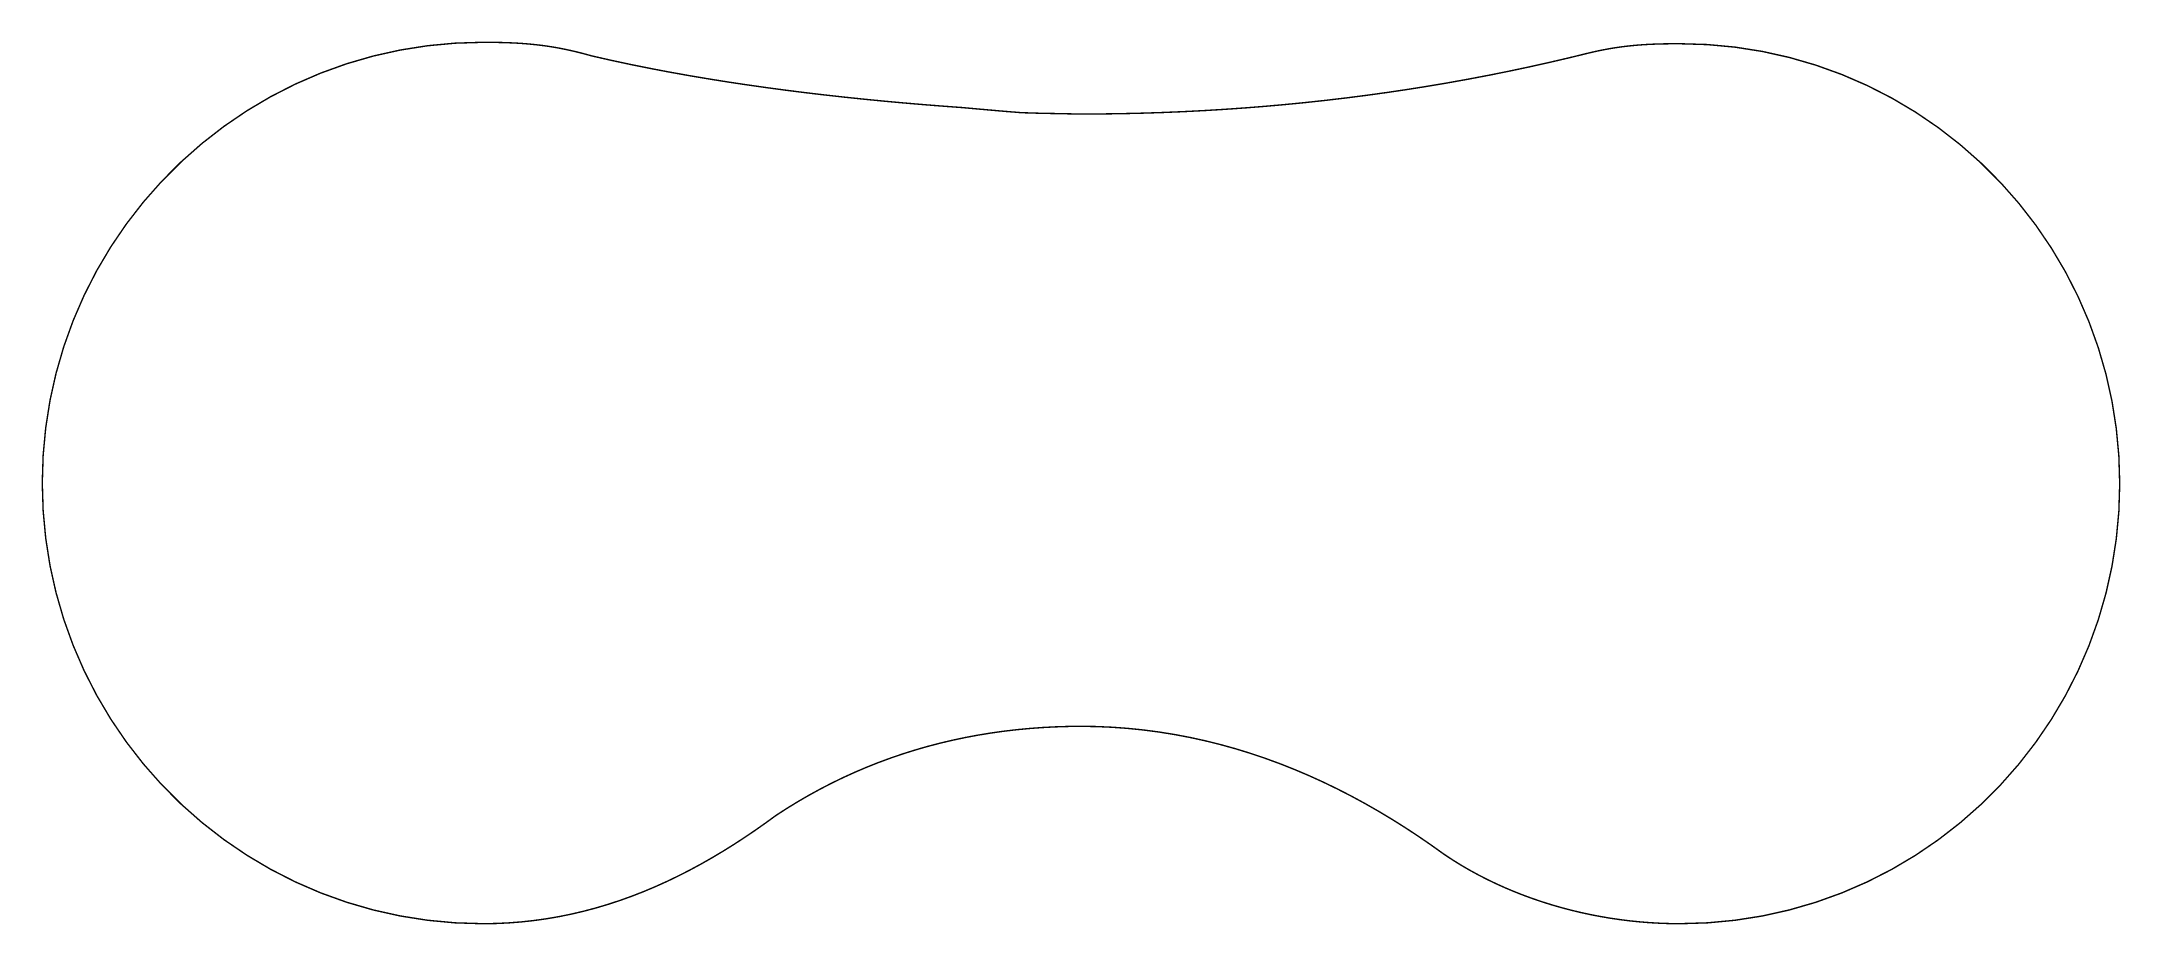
# Model space of a CAD drawing. Extents: x -73 to 73, y -31 to 31.
import ezdxf

# ---------------------------------------------------------------- set-up
doc = ezdxf.new("R2010")
doc.units = 0
doc.layers.add('20', color=178, linetype='CONTINUOUS')

msp = doc.modelspace()

# ---------------------------------------------------------------- linework, layer by layer
at = {"layer": '20', "const_width": 0.1}
for points in [[(-47.9777, 30.5041), (-46.0497, 30.807)], [(-46.0497, 30.807), (-44.1069, 30.9884)], [(-44.1069, 30.9884), (-42.1583, 31.0486)], [(-42.1583, 31.0486), (-41.8485, 31.0478)], [(-41.8485, 31.0478), (-41.5384, 31.0455)], [(-41.5384, 31.0455), (-41.2284, 31.0414)], [(-41.2284, 31.0414), (-40.9172, 31.0352)], [(-40.9172, 31.0352), (-40.6073, 31.0267)], [(-40.6073, 31.0267), (-40.2968, 31.0157)], [(-40.2968, 31.0157), (-39.9879, 31.002)], [(-39.9879, 31.002), (-39.6789, 30.9852)], [(-39.6789, 30.9852), (-39.3695, 30.965)], [(-39.3695, 30.965), (-39.0591, 30.9412)], [(-39.0591, 30.9412), (-38.7501, 30.9137)], [(-38.7501, 30.9137), (-38.4415, 30.8822)], [(-38.4415, 30.8822), (-38.1342, 30.8467)], [(-38.1342, 30.8467), (-37.8263, 30.8067)], [(-37.8263, 30.8067), (-37.5187, 30.7624)], [(-37.5187, 30.7624), (-37.2127, 30.7138)], [(37.8395, 30.6913), (38.094, 30.7269)], [(38.094, 30.7269), (38.3503, 30.7596)], [(38.3503, 30.7596), (38.6064, 30.7893)], [(38.6064, 30.7893), (38.8632, 30.816)], [(38.8632, 30.816), (39.1204, 30.8399)], [(39.1204, 30.8399), (39.3782, 30.8609)], [(39.3782, 30.8609), (39.6353, 30.8792)], [(39.6353, 30.8792), (39.8935, 30.895)], [(39.8935, 30.895), (40.151, 30.9083)], [(40.151, 30.9083), (40.4082, 30.9193)], [(40.4082, 30.9193), (40.6655, 30.9282)], [(40.6655, 30.9282), (40.924, 30.9353)], [(40.924, 30.9353), (41.1816, 30.9406)], [(41.1816, 30.9406), (41.44, 30.9444)], [(41.44, 30.9444), (41.6974, 30.9469)], [(41.6974, 30.9469), (41.9563, 30.9483)], [(41.9563, 30.9483), (42.2139, 30.9487)], [(42.2139, 30.9487), (44.1609, 30.8886)], [(44.1609, 30.8886), (46.0994, 30.7076)], [(-53.5913, 28.8758), (-51.7561, 29.5367)], [(-51.7561, 29.5367), (-49.883, 30.08)], [(-49.883, 30.08), (-47.9777, 30.5041)], [(-37.2127, 30.7138), (-36.9067, 30.6608)], [(-36.9067, 30.6608), (-36.6012, 30.6033)], [(-36.6012, 30.6033), (-36.297, 30.5417)], [(-36.297, 30.5417), (-35.9944, 30.4762)], [(-35.9944, 30.4762), (-35.6925, 30.4067)], [(-35.6925, 30.4067), (-35.3902, 30.3332)], [(-35.3902, 30.3332), (-35.09, 30.2565)], [(-35.09, 30.2565), (-34.7912, 30.1765)], [(-34.7912, 30.1765), (-34.4918, 30.0931)], [(-34.4918, 30.0931), (-33.1374, 29.7852)], [(-33.1374, 29.7852), (-31.7803, 29.4945)], [(-31.7803, 29.4945), (-30.418, 29.2193)], [(30.1618, 29.0112), (31.5796, 29.3114)], [(31.5796, 29.3114), (32.9926, 29.6257)], [(32.9926, 29.6257), (34.4027, 29.9548)], [(34.4027, 29.9548), (35.8109, 30.299)], [(35.8109, 30.299), (36.0624, 30.3578)], [(36.0624, 30.3578), (36.3148, 30.414)], [(36.3148, 30.414), (36.5674, 30.4674)], [(36.5674, 30.4674), (36.8204, 30.518)], [(36.8204, 30.518), (37.074, 30.5657)], [(37.074, 30.5657), (37.3288, 30.6106)], [(37.3288, 30.6106), (37.5841, 30.6525)], [(37.5841, 30.6525), (37.8395, 30.6913)], [(46.0994, 30.7076), (48.0239, 30.4052)], [(48.0239, 30.4052), (49.9254, 29.982)], [(49.9254, 29.982), (51.7954, 29.4397)], [(51.7954, 29.4397), (53.628, 28.7798)], [(-57.1184, 27.2134), (-55.3813, 28.1002)], [(-55.3813, 28.1002), (-53.5913, 28.8758)], [(-30.418, 29.2193), (-29.0536, 28.9594)], [(-29.0536, 28.9594), (-27.6876, 28.7139)], [(-27.6876, 28.7139), (-26.3181, 28.4818)], [(-26.3181, 28.4818), (-24.9467, 28.2626)], [(-24.9467, 28.2626), (-23.5736, 28.0556)], [(-23.5736, 28.0556), (-22.198, 27.8602)], [(-22.198, 27.8602), (-20.8209, 27.6759)], [(23.0315, 27.7293), (24.4629, 27.9568)], [(24.4629, 27.9568), (25.8914, 28.1986)], [(25.8914, 28.1986), (27.317, 28.4548)], [(27.317, 28.4548), (28.7409, 28.7258)], [(28.7409, 28.7258), (30.1618, 29.0112)], [(53.628, 28.7798), (55.4155, 28.0054)], [(55.4155, 28.0054), (57.1505, 27.1196)], [(-58.7972, 26.2185), (-57.1184, 27.2134)], [(-20.8209, 27.6759), (-19.4436, 27.5025)], [(-19.4436, 27.5025), (-18.0643, 27.3392)], [(-18.0643, 27.3392), (-16.6848, 27.1858)], [(-16.6848, 27.1858), (-15.304, 27.0417)], [(-15.304, 27.0417), (-13.9205, 26.9066)], [(-13.9205, 26.9066), (-12.538, 26.7804)], [(-12.538, 26.7804), (-11.1545, 26.6626)], [(-11.1545, 26.6626), (-9.7695, 26.5529)], [(-9.7695, 26.5529), (-8.3837, 26.451)], [(-8.3837, 26.451), (-6.9989, 26.3269)], [(-6.9989, 26.3269), (-5.3221, 26.1801)], [(10.071, 26.3216), (11.5154, 26.4221)], [(11.5154, 26.4221), (12.9605, 26.5365)], [(12.9605, 26.5365), (14.4041, 26.6647)], [(14.4041, 26.6647), (15.8457, 26.8068)], [(15.8457, 26.8068), (17.2862, 26.9629)], [(17.2862, 26.9629), (18.7258, 27.1332)], [(18.7258, 27.1332), (20.1628, 27.3176)], [(20.1628, 27.3176), (21.598, 27.5163)], [(21.598, 27.5163), (23.0315, 27.7293)], [(57.1505, 27.1196), (58.8266, 26.1263)], [(-61.9494, 23.9246), (-60.4092, 25.1209)], [(-60.4092, 25.1209), (-58.7972, 26.2185)], [(-5.3221, 26.1801), (-4.1954, 26.0905)], [(-4.1954, 26.0905), (-2.8492, 26.0479)], [(-2.8492, 26.0479), (-1.4621, 26.0221)], [(-1.4621, 26.0221), (-0.0638, 25.9929)], [(-0.0638, 25.9929), (1.3849, 26.0004)], [(1.3849, 26.0004), (2.8337, 26.0209)], [(2.8337, 26.0209), (4.2816, 26.0544)], [(4.2816, 26.0544), (5.7302, 26.1011)], [(5.7302, 26.1011), (7.1775, 26.1611)], [(7.1775, 26.1611), (8.6236, 26.2345)], [(8.6236, 26.2345), (10.071, 26.3216)], [(58.8266, 26.1263), (60.4359, 25.0305)], [(60.4359, 25.0305), (61.975, 23.835)], [(-63.4131, 22.6333), (-61.9494, 23.9246)], [(61.975, 23.835), (63.4352, 22.5466)], [(-64.7924, 21.254), (-63.4131, 22.6333)], [(63.4352, 22.5466), (64.8123, 21.1695)], [(-66.0828, 19.7915), (-64.7924, 21.254)], [(64.8123, 21.1695), (66.1015, 19.7082)], [(-67.2803, 18.2499), (-66.0828, 19.7915)], [(66.1015, 19.7082), (67.2959, 18.1705)], [(-68.3778, 16.6381), (-67.2803, 18.2499)], [(67.2959, 18.1705), (68.3917, 16.5611)], [(-69.3727, 14.9593), (-68.3778, 16.6381)], [(68.3917, 16.5611), (69.385, 14.8849)], [(-70.2599, 13.2214), (-69.3727, 14.9593)], [(69.385, 14.8849), (70.2704, 13.1507)], [(-71.0356, 11.4311), (-70.2599, 13.2214)], [(70.2704, 13.1507), (71.0448, 11.3635)], [(-71.6965, 9.5956), (-71.0356, 11.4311)], [(71.0448, 11.3635), (71.7045, 9.5312)], [(-72.2397, 7.7226), (-71.6965, 9.5956)], [(71.7045, 9.5312), (72.247, 7.6611)], [(-72.6636, 5.8181), (-72.2397, 7.7226)], [(72.247, 7.6611), (72.6704, 5.7588)], [(-72.9665, 3.8905), (-72.6636, 5.8181)], [(72.6704, 5.7588), (72.9728, 3.8339)], [(-73.1478, 1.9489), (-72.9665, 3.8905)], [(72.9728, 3.8339), (73.1539, 1.8942)], [(-73.2081, -0.0012), (-73.1478, 1.9489)], [(73.1539, 1.8942), (73.2139, -0.0513)], [(-73.1479, -1.9498), (-73.2081, -0.0012)], [(73.2139, -0.0513), (73.1538, -1.9983)], [(-72.9666, -3.8927), (-73.1479, -1.9498)], [(73.1538, -1.9983), (72.9728, -3.9367)], [(-72.6637, -5.8207), (-72.9666, -3.8927)], [(72.9728, -3.9367), (72.6704, -5.8613)], [(-72.2396, -7.726), (-72.6637, -5.8207)], [(72.6704, -5.8613), (72.2472, -7.7628)], [(-71.6963, -9.5992), (-72.2396, -7.726)], [(72.2472, -7.7628), (71.7049, -9.6328)], [(-71.0355, -11.4345), (-71.6963, -9.5992)], [(71.7049, -9.6328), (71.0451, -11.4653)], [(-70.2599, -13.2245), (-71.0355, -11.4345)], [(71.0451, -11.4653), (70.2706, -13.2528)], [(-69.3731, -14.9616), (-70.2599, -13.2245)], [(70.2706, -13.2528), (69.3848, -14.9878)], [(-68.3782, -16.6404), (-69.3731, -14.9616)], [(69.3848, -14.9878), (68.3915, -16.6639)], [(-67.2806, -18.2524), (-68.3782, -16.6404)], [(-6.3418, -17.6166), (-7.2395, -17.7631)], [(-5.4405, -17.4904), (-6.3418, -17.6166)], [(-4.537, -17.3843), (-5.4405, -17.4904)], [(-3.6318, -17.2981), (-4.537, -17.3843)], [(-2.7246, -17.2313), (-3.6318, -17.2981)], [(-1.8156, -17.1836), (-2.7246, -17.2313)], [(-0.9074, -17.1549), (-1.8156, -17.1836)], [(0.003, -17.1445), (-0.9074, -17.1549)], [(1.1066, -17.1618), (0.003, -17.1445)], [(2.2092, -17.2107), (1.1066, -17.1618)], [(3.3093, -17.2912), (2.2092, -17.2107)], [(4.4077, -17.4033), (3.3093, -17.2912)], [(5.5014, -17.5467), (4.4077, -17.4033)], [(6.5901, -17.7212), (5.5014, -17.5467)], [(68.3915, -16.6639), (67.2957, -18.2732)], [(-66.0843, -19.7926), (-67.2806, -18.2524)], [(-12.5298, -19.0789), (-13.391, -19.372)], [(-11.6616, -18.8069), (-12.5298, -19.0789)], [(-10.7879, -18.5562), (-11.6616, -18.8069)], [(-9.9088, -18.3267), (-10.7879, -18.5562)], [(-9.0231, -18.1179), (-9.9088, -18.3267)], [(-8.1327, -17.93), (-9.0231, -18.1179)], [(-7.2395, -17.7631), (-8.1327, -17.93)], [(7.6752, -17.9269), (6.5901, -17.7212)], [(8.7536, -18.163), (7.6752, -17.9269)], [(9.8248, -18.429), (8.7536, -18.163)], [(10.8874, -18.7241), (9.8248, -18.429)], [(11.941, -19.0477), (10.8874, -18.7241)], [(12.9867, -19.3997), (11.941, -19.0477)], [(67.2957, -18.2732), (66.1002, -19.8123)], [(-64.793, -21.2563), (-66.0843, -19.7926)], [(-15.9261, -20.3769), (-16.7545, -20.7537)], [(-15.0893, -20.0211), (-15.9261, -20.3769)], [(-14.2447, -19.6863), (-15.0893, -20.0211)], [(-13.391, -19.372), (-14.2447, -19.6863)], [(14.023, -19.779), (12.9867, -19.3997)], [(15.0497, -20.185), (14.023, -19.779)], [(16.0656, -20.6166), (15.0497, -20.185)], [(66.1002, -19.8123), (64.8119, -21.2725)], [(-63.4137, -22.6357), (-64.793, -21.2563)], [(-19.1781, -22.0043), (-19.9653, -22.4608)], [(-18.3808, -21.5677), (-19.1781, -22.0043)], [(-17.5723, -21.1504), (-18.3808, -21.5677)], [(-16.7545, -20.7537), (-17.5723, -21.1504)], [(17.0707, -21.0731), (16.0656, -20.6166)], [(18.0642, -21.5533), (17.0707, -21.0731)], [(19.046, -22.0566), (18.0642, -21.5533)], [(64.8119, -21.2725), (63.4347, -22.6496)], [(-61.9512, -23.9261), (-63.4137, -22.6357)], [(-21.5049, -23.4303), (-22.2304, -23.9578)], [(-20.7405, -22.936), (-21.5049, -23.4303)], [(-19.9653, -22.4608), (-20.7405, -22.936)], [(20.0163, -22.5823), (19.046, -22.0566)], [(20.974, -23.1289), (20.0163, -22.5823)], [(21.92, -23.6961), (20.974, -23.1289)], [(63.4347, -22.6496), (61.9734, -23.9388)], [(-60.4096, -25.1236), (-61.9512, -23.9261)], [(-22.9636, -24.4728), (-23.706, -24.9754)], [(-22.2304, -23.9578), (-22.9636, -24.4728)], [(22.8547, -24.2836), (21.92, -23.6961)], [(23.7764, -24.8894), (22.8547, -24.2836)], [(24.6859, -25.5132), (23.7764, -24.8894)], [(61.9734, -23.9388), (60.4357, -25.1332)], [(-58.7978, -26.2211), (-60.4096, -25.1236)], [(-57.1189, -27.2161), (-58.7978, -26.2211)], [(-25.9872, -26.398), (-26.767, -26.8415)], [(-25.2175, -25.9388), (-25.9872, -26.398)], [(-24.4576, -25.4646), (-25.2175, -25.9388)], [(-23.706, -24.9754), (-24.4576, -25.4646)], [(25.5839, -26.1547), (24.6859, -25.5132)], [(26.1708, -26.5428), (25.5839, -26.1547)], [(58.8263, -26.229), (57.1501, -27.2223)], [(60.4357, -25.1332), (58.8263, -26.229)], [(-55.3811, -28.1033), (-57.1189, -27.2161)], [(-28.3531, -27.675), (-29.1606, -28.0638)], [(-27.5549, -27.267), (-28.3531, -27.675)], [(-26.767, -26.8415), (-27.5549, -27.267)], [(26.7684, -26.9138), (26.1708, -26.5428)], [(27.3769, -27.2684), (26.7684, -26.9138)], [(27.9938, -27.6058), (27.3769, -27.2684)], [(28.6202, -27.9272), (27.9938, -27.6058)], [(57.1501, -27.2223), (55.4158, -28.1077)], [(-53.5907, -28.879), (-55.3811, -28.1033)], [(-51.7552, -29.5399), (-53.5907, -28.879)], [(-31.6383, -29.1067), (-32.4825, -29.4102)], [(-30.8032, -28.7805), (-31.6383, -29.1067)], [(-29.9774, -28.4326), (-30.8032, -28.7805)], [(-29.1606, -28.0638), (-29.9774, -28.4326)], [(29.2547, -28.2323), (28.6202, -27.9272)], [(29.8956, -28.5208), (29.2547, -28.2323)], [(30.5432, -28.7933), (29.8956, -28.5208)], [(31.1985, -29.0504), (30.5432, -28.7933)], [(31.8591, -29.2916), (31.1985, -29.0504)], [(32.525, -29.5171), (31.8591, -29.2916)], [(53.6287, -28.8821), (51.7964, -29.5419)], [(55.4158, -28.1077), (53.6287, -28.8821)], [(-49.8822, -30.0832), (-51.7552, -29.5399)], [(-47.9777, -30.5071), (-49.8822, -30.0832)], [(-46.05, -30.81), (-47.9777, -30.5071)], [(-44.1084, -30.9913), (-46.05, -30.81)], [(-37.6932, -30.708), (-38.5813, -30.8318)], [(-36.81, -30.5571), (-37.6932, -30.708)], [(-35.9305, -30.379), (-36.81, -30.5571)], [(-35.0584, -30.1749), (-35.9305, -30.379)], [(-34.1919, -29.9448), (-35.0584, -30.1749)], [(-33.3335, -29.6897), (-34.1919, -29.9448)], [(-32.4825, -29.4102), (-33.3335, -29.6897)], [(33.1964, -29.7273), (32.525, -29.5171)], [(33.8728, -29.922), (33.1964, -29.7273)], [(34.5535, -30.1014), (33.8728, -29.922)], [(35.2371, -30.265), (34.5535, -30.1014)], [(35.9251, -30.4135), (35.2371, -30.265)], [(36.6157, -30.5465), (35.9251, -30.4135)], [(37.3084, -30.664), (36.6157, -30.5465)], [(38.0044, -30.7662), (37.3084, -30.664)], [(38.7035, -30.853), (38.0044, -30.7662)], [(46.0991, -30.8102), (44.1594, -30.9912)], [(48.024, -30.5077), (46.0991, -30.8102)], [(49.9263, -30.0843), (48.024, -30.5077)], [(51.7964, -29.5419), (49.9263, -30.0843)], [(-42.1583, -31.0516), (-44.1084, -30.9913)], [(-41.2625, -31.038), (-42.1583, -31.0516)], [(-40.3667, -30.9969), (-41.2625, -31.038)], [(-39.4721, -30.9281), (-40.3667, -30.9969)], [(-38.5813, -30.8318), (-39.4721, -30.9281)], [(39.4026, -30.9241), (38.7035, -30.853)], [(40.1044, -30.9796), (39.4026, -30.9241)], [(40.8075, -31.0194), (40.1044, -30.9796)], [(41.5111, -31.0433), (40.8075, -31.0194)], [(42.2139, -31.0513), (41.5111, -31.0433)], [(44.1594, -30.9912), (42.2139, -31.0513)]]:
    msp.add_lwpolyline(points, dxfattribs=at)
at = {"layer": '20', "const_width": 0.05}
for points in [[(-46.052, 30.8319, 1), (-46.0473, 30.7821)], [(-46.0458, 30.7823, 1), (-46.0535, 30.8317)], [(-44.1076, 31.0134, 1), (-44.1061, 30.9634)], [(-44.1045, 30.9635, 1), (-44.1092, 31.0133)], [(-42.1582, 31.0735, 1), (-42.1583, 31.0236)], [(-42.1575, 31.0236, 1), (-42.159, 31.0735)], [(-41.8483, 31.0728, 1), (-41.8487, 31.0228)], [(-41.8486, 31.0228, 1), (-41.8484, 31.0728)], [(-41.538, 31.0705, 1), (-41.5387, 31.0205)], [(-41.5385, 31.0205, 1), (-41.5382, 31.0705)], [(-41.2279, 31.0664, 1), (-41.2289, 31.0164)], [(-41.2288, 31.0164, 1), (-41.2281, 31.0664)], [(-40.9166, 31.0602, 1), (-40.9179, 31.0102)], [(-40.9177, 31.0102, 1), (-40.9167, 31.0602)], [(-40.6064, 31.0517, 1), (-40.6081, 31.0017)], [(-40.6079, 31.0017, 1), (-40.6066, 31.0517)], [(-40.2956, 31.0407, 1), (-40.2979, 30.9907)], [(-40.2976, 30.9907, 1), (-40.2959, 31.0407)], [(-39.9865, 31.0269, 1), (-39.9892, 30.977)], [(-39.989, 30.977, 1), (-39.9867, 31.0269)], [(-39.6773, 31.0101, 1), (-39.6806, 30.9602)], [(-39.6803, 30.9602, 1), (-39.6776, 31.0101)], [(-39.3676, 30.9899, 1), (-39.3714, 30.9401)], [(-39.3711, 30.9401, 1), (-39.3679, 30.9899)], [(-39.0569, 30.9661, 1), (-39.0613, 30.9163)], [(-39.061, 30.9163, 1), (-39.0572, 30.9661)], [(-38.7476, 30.9386, 1), (-38.7526, 30.8888)], [(-38.7523, 30.8888, 1), (-38.7479, 30.9386)], [(-38.4386, 30.907, 1), (-38.4443, 30.8574)], [(-38.444, 30.8573, 1), (-38.4389, 30.9071)], [(-38.131, 30.8715, 1), (-38.1374, 30.8219)], [(-38.1371, 30.8218, 1), (-38.1314, 30.8715)], [(-37.8227, 30.8315, 1), (-37.8298, 30.782)], [(-37.8295, 30.7819, 1), (-37.8231, 30.8315)], [(-37.5148, 30.7871, 1), (-37.5226, 30.7377)], [(-37.5223, 30.7377, 1), (-37.5151, 30.7871)], [(38.0909, 30.7517, 1), (38.0972, 30.7021)], [(38.0975, 30.7021, 1), (38.0906, 30.7516)], [(38.3474, 30.7845, 1), (38.3532, 30.7348)], [(38.3535, 30.7348, 1), (38.3472, 30.7844)], [(38.6038, 30.8141, 1), (38.609, 30.7644)], [(38.6093, 30.7644, 1), (38.6035, 30.8141)], [(38.8609, 30.8409, 1), (38.8655, 30.7911)], [(38.8658, 30.7912, 1), (38.8606, 30.8409)], [(39.1184, 30.8648, 1), (39.1225, 30.815)], [(39.1227, 30.815, 1), (39.1181, 30.8648)], [(39.3764, 30.8859, 1), (39.3799, 30.836)], [(39.3802, 30.836, 1), (39.3761, 30.8858)], [(39.6338, 30.9042, 1), (39.6368, 30.8542)], [(39.6371, 30.8543, 1), (39.6335, 30.9041)], [(39.8922, 30.9199, 1), (39.8948, 30.87)], [(39.895, 30.87, 1), (39.892, 30.9199)], [(40.1499, 30.9332, 1), (40.1521, 30.8833)], [(40.1523, 30.8833, 1), (40.1497, 30.9332)], [(40.4073, 30.9443, 1), (40.409, 30.8943)], [(40.4092, 30.8943, 1), (40.4071, 30.9442)], [(40.6648, 30.9532, 1), (40.6661, 30.9032)], [(40.6663, 30.9032, 1), (40.6646, 30.9532)], [(40.9235, 30.9603, 1), (40.9245, 30.9103)], [(40.9247, 30.9103, 1), (40.9233, 30.9603)], [(41.1812, 30.9656, 1), (41.1819, 30.9156)], [(41.1821, 30.9156, 1), (41.181, 30.9656)], [(41.4398, 30.9694, 1), (41.4403, 30.9194)], [(41.4404, 30.9194, 1), (41.4396, 30.9694)], [(41.6972, 30.9719, 1), (41.6975, 30.9219)], [(41.6976, 30.9219, 1), (41.6971, 30.9719)], [(41.9562, 30.9733, 1), (41.9563, 30.9233)], [(41.9564, 30.9233, 1), (41.9561, 30.9733)], [(42.2147, 30.9737, 1), (42.2132, 30.9238)], [(42.214, 30.9237, 1), (42.2139, 30.9737)], [(44.1633, 30.9135, 1), (44.1586, 30.8637)], [(44.1602, 30.8636, 1), (44.1617, 30.9136)], [(-51.7631, 29.5607, 1), (-51.7491, 29.5127)], [(-51.7476, 29.5132, 1), (-51.7646, 29.5602)], [(-49.8884, 30.1044, 1), (-49.8775, 30.0556)], [(-49.876, 30.056, 1), (-49.8899, 30.104)], [(-47.9815, 30.5288, 1), (-47.9738, 30.4794)], [(-47.9722, 30.4797, 1), (-47.9831, 30.5285)], [(-37.2084, 30.7384, 1), (-37.2169, 30.6892)], [(-37.2166, 30.6891, 1), (-37.2087, 30.7385)], [(-36.9021, 30.6853, 1), (-36.9113, 30.6362)], [(-36.911, 30.6361, 1), (-36.9024, 30.6854)], [(-36.5962, 30.6278, 1), (-36.6061, 30.5788)], [(-36.6058, 30.5787, 1), (-36.5965, 30.6279)], [(-36.2917, 30.5661, 1), (-36.3022, 30.5173)], [(-36.3019, 30.5172, 1), (-36.292, 30.5662)], [(-35.9888, 30.5006, 1), (-36, 30.4518)], [(-35.9997, 30.4518, 1), (-35.9892, 30.5006)], [(-35.6866, 30.431, 1), (-35.6984, 30.3824)], [(-35.6981, 30.3824, 1), (-35.6869, 30.4311)], [(-35.384, 30.3574, 1), (-35.3964, 30.309)], [(-35.3961, 30.3089, 1), (-35.3843, 30.3575)], [(-35.0835, 30.2806, 1), (-35.0964, 30.2323)], [(-35.0962, 30.2322, 1), (-35.0838, 30.2807)], [(-34.7845, 30.2006, 1), (-34.7979, 30.1524)], [(-34.7976, 30.1524, 1), (-34.7847, 30.2007)], [(-34.4862, 30.1175, 1), (-34.4973, 30.0687)], [(-34.4985, 30.069, 1), (-34.485, 30.1172)], [(-33.1322, 29.8097, 1), (-33.1427, 29.7608)], [(-33.143, 29.7608, 1), (-33.1319, 29.8096)], [(-31.7753, 29.519, 1), (-31.7852, 29.4699)], [(-31.7855, 29.47, 1), (-31.7751, 29.5189)], [(31.5742, 29.3358, 1), (31.585, 29.287)], [(31.5848, 29.2869, 1), (31.5744, 29.3358)], [(32.9869, 29.6501, 1), (32.9983, 29.6014)], [(32.998, 29.6013, 1), (32.9872, 29.6501)], [(34.3967, 29.9791, 1), (34.4086, 29.9305)], [(34.4084, 29.9305, 1), (34.397, 29.9792)], [(35.8052, 30.3233, 1), (35.8166, 30.2746)], [(35.8168, 30.2747, 1), (35.8049, 30.3232)], [(36.057, 30.3822, 1), (36.0678, 30.3334)], [(36.0681, 30.3334, 1), (36.0567, 30.3821)], [(36.3096, 30.4385, 1), (36.3199, 30.3895)], [(36.3202, 30.3896, 1), (36.3093, 30.4384)], [(36.5625, 30.4919, 1), (36.5723, 30.4429)], [(36.5726, 30.443, 1), (36.5622, 30.4919)], [(36.8158, 30.5426, 1), (36.825, 30.4934)], [(36.8253, 30.4935, 1), (36.8155, 30.5425)], [(37.0697, 30.5903, 1), (37.0783, 30.5411)], [(37.0786, 30.5411, 1), (37.0694, 30.5903)], [(37.3248, 30.6353, 1), (37.3329, 30.5859)], [(37.3332, 30.586, 1), (37.3245, 30.6352)], [(37.5804, 30.6772, 1), (37.5879, 30.6278)], [(37.5882, 30.6278, 1), (37.5801, 30.6772)], [(37.836, 30.716, 1), (37.8429, 30.6665)], [(37.8432, 30.6666, 1), (37.8357, 30.716)], [(46.1033, 30.7323, 1), (46.0955, 30.6829)], [(46.0971, 30.6827, 1), (46.1017, 30.7325)], [(48.0294, 30.4296, 1), (48.0185, 30.3808)], [(48.0201, 30.3805, 1), (48.0278, 30.4299)], [(49.9324, 30.006, 1), (49.9185, 29.958)], [(49.92, 29.9576, 1), (49.9309, 30.0064)], [(51.8039, 29.4632, 1), (51.787, 29.4161)], [(51.7885, 29.4156, 1), (51.8024, 29.4637)], [(-55.3913, 28.1231, 1), (-55.3714, 28.0773)], [(-55.37, 28.0779, 1), (-55.3927, 28.1225)], [(-53.5998, 28.8994, 1), (-53.5829, 28.8523)], [(-53.5814, 28.8529, 1), (-53.6013, 28.8988)], [(-30.4133, 29.2438, 1), (-30.4226, 29.1947)], [(-30.4229, 29.1948, 1), (-30.413, 29.2438)], [(-29.0492, 28.984, 1), (-29.058, 28.9348)], [(-29.0583, 28.9348, 1), (-29.0489, 28.9839)], [(-27.6834, 28.7386, 1), (-27.6918, 28.6893)], [(-27.692, 28.6893, 1), (-27.6832, 28.7385)], [(-26.3142, 28.5065, 1), (-26.322, 28.4571)], [(-26.3223, 28.4571, 1), (-26.3139, 28.5064)], [(-24.943, 28.2873, 1), (-24.9505, 28.2378)], [(-24.9507, 28.2379, 1), (-24.9428, 28.2872)], [(-23.5701, 28.0803, 1), (-23.5771, 28.0308)], [(-23.5774, 28.0309, 1), (-23.5699, 28.0803)], [(-22.1947, 27.8849, 1), (-22.2013, 27.8354)], [(-22.2015, 27.8354, 1), (-22.1945, 27.8849)], [(24.4587, 27.9814, 1), (24.467, 27.9321)], [(24.4668, 27.9321, 1), (24.4589, 27.9814)], [(25.8869, 28.2232, 1), (25.8958, 28.1739)], [(25.8955, 28.1739, 1), (25.8872, 28.2232)], [(27.3124, 28.4794, 1), (27.3217, 28.4302)], [(27.3215, 28.4302, 1), (27.3126, 28.4794)], [(28.736, 28.7503, 1), (28.7459, 28.7012)], [(28.7456, 28.7012, 1), (28.7363, 28.7503)], [(30.1566, 29.0357, 1), (30.1669, 28.9868)], [(30.1667, 28.9867, 1), (30.1568, 29.0358)], [(53.6379, 28.8028, 1), (53.6181, 28.7569)], [(53.6195, 28.7563, 1), (53.6365, 28.8034)], [(55.4268, 28.0276, 1), (55.4041, 27.9831)], [(55.4055, 27.9824, 1), (55.4254, 28.0283)], [(-57.1298, 27.2357, 1), (-57.107, 27.1911)], [(-57.1057, 27.1919, 1), (-57.1312, 27.2349)], [(-20.8178, 27.7007, 1), (-20.8241, 27.6511)], [(-20.8242, 27.6511, 1), (-20.8176, 27.7007)], [(-19.4407, 27.5273, 1), (-19.4465, 27.4777)], [(-19.4467, 27.4777, 1), (-19.4405, 27.5273)], [(-18.0615, 27.364, 1), (-18.0671, 27.3143)], [(-18.0672, 27.3143, 1), (-18.0614, 27.364)], [(-16.6822, 27.2106, 1), (-16.6874, 27.1609)], [(-16.6876, 27.1609, 1), (-16.682, 27.2106)], [(-15.3015, 27.0666, 1), (-15.3064, 27.0168)], [(-15.3066, 27.0169, 1), (-15.3014, 27.0666)], [(-13.9182, 26.9315, 1), (-13.9228, 26.8817)], [(-13.9229, 26.8817, 1), (-13.9181, 26.9315)], [(-12.5359, 26.8053, 1), (-12.5402, 26.7555)], [(-12.5403, 26.7555, 1), (-12.5358, 26.8053)], [(-11.1525, 26.6875, 1), (-11.1565, 26.6377)], [(-11.1566, 26.6377, 1), (-11.1524, 26.6875)], [(-9.7676, 26.5778, 1), (-9.7713, 26.5279)], [(-9.7714, 26.5279, 1), (-9.7675, 26.5778)], [(-8.3815, 26.4759, 1), (-8.3859, 26.4261)], [(-8.3855, 26.4261, 1), (-8.3819, 26.4759)], [(-6.9968, 26.3518, 1), (-7.0011, 26.302)], [(-7.0012, 26.302, 1), (-6.9967, 26.3518)], [(11.5135, 26.447, 1), (11.5174, 26.3972)], [(11.5172, 26.3972, 1), (11.5137, 26.447)], [(12.9583, 26.5614, 1), (12.9627, 26.5116)], [(12.9625, 26.5116, 1), (12.9586, 26.5614)], [(14.4016, 26.6896, 1), (14.4066, 26.6398)], [(14.4063, 26.6398, 1), (14.4019, 26.6896)], [(15.843, 26.8316, 1), (15.8484, 26.7819)], [(15.8482, 26.7819, 1), (15.8433, 26.8316)], [(17.2833, 26.9877, 1), (17.2892, 26.9381)], [(17.2889, 26.938, 1), (17.2835, 26.9877)], [(18.7227, 27.158, 1), (18.729, 27.1084)], [(18.7288, 27.1084, 1), (18.7229, 27.158)], [(20.1593, 27.3424, 1), (20.1662, 27.2928)], [(20.1659, 27.2928, 1), (20.1596, 27.3424)], [(21.5944, 27.541, 1), (21.6017, 27.4915)], [(21.6015, 27.4915, 1), (21.5946, 27.541)], [(23.0276, 27.754, 1), (23.0354, 27.7046)], [(23.0352, 27.7046, 1), (23.0278, 27.754)], [(57.1632, 27.1411, 1), (57.1378, 27.0981)], [(57.1391, 27.0974, 1), (57.1619, 27.1419)], [(-60.4233, 25.1416, 1), (-60.3951, 25.1003)], [(-60.3939, 25.1012, 1), (-60.4245, 25.1407)], [(-58.81, 26.24, 1), (-58.7845, 26.197)], [(-58.7832, 26.1978, 1), (-58.8113, 26.2391)], [(-5.3201, 26.205, 1), (-5.3241, 26.1551)], [(-5.3243, 26.1552, 1), (-5.3199, 26.205)], [(-4.1946, 26.1155, 1), (-4.1962, 26.0655)], [(-4.1974, 26.0655, 1), (-4.1934, 26.1154)], [(-2.8487, 26.0729, 1), (-2.8496, 26.0229)], [(-2.8499, 26.0229, 1), (-2.8484, 26.0729)], [(-1.4616, 26.0471, 1), (-1.4626, 25.9971)], [(-1.4626, 25.9971, 1), (-1.4616, 26.0471)], [(-0.064, 26.0179, 1), (-0.0637, 25.9679)], [(-0.0644, 25.9679, 1), (-0.0633, 26.0179)], [(1.3846, 26.0254, 1), (1.3853, 25.9754)], [(1.3851, 25.9754, 1), (1.3848, 26.0254)], [(2.8331, 26.0459, 1), (2.8343, 25.9959)], [(2.834, 25.9959, 1), (2.8333, 26.0459)], [(4.2808, 26.0794, 1), (4.2824, 26.0294)], [(4.2821, 26.0294, 1), (4.281, 26.0794)], [(5.7292, 26.1261, 1), (5.7313, 26.0761)], [(5.731, 26.0761, 1), (5.7294, 26.1261)], [(7.1763, 26.1861, 1), (7.1788, 26.1362)], [(7.1786, 26.1362, 1), (7.1765, 26.1861)], [(8.6221, 26.2595, 1), (8.6252, 26.2096)], [(8.6249, 26.2096, 1), (8.6224, 26.2595)], [(10.0692, 26.3465, 1), (10.0727, 26.2966)], [(10.0725, 26.2966, 1), (10.0695, 26.3465)], [(58.8407, 26.1469, 1), (58.8125, 26.1056)], [(58.8139, 26.1048, 1), (58.8394, 26.1478)], [(60.4512, 25.0503, 1), (60.4206, 25.0108)], [(60.4218, 25.0099, 1), (60.45, 25.0512)], [(-61.9647, 23.9444, 1), (-61.9341, 23.9049)], [(-61.9329, 23.9059, 1), (-61.9659, 23.9434)], [(61.9915, 23.8537, 1), (61.9584, 23.8163)], [(61.9596, 23.8153, 1), (61.9903, 23.8547)], [(-63.4296, 22.6521, 1), (-63.3965, 22.6146)], [(-63.3954, 22.6157, 1), (-63.4307, 22.651)], [(63.4528, 22.5643, 1), (63.4175, 22.529)], [(63.4186, 22.5279, 1), (63.4517, 22.5654)], [(-64.8101, 21.2717, 1), (-64.7747, 21.2363)], [(-64.7737, 21.2375, 1), (-64.8112, 21.2705)], [(64.831, 21.186, 1), (64.7935, 21.153)], [(64.7946, 21.1518, 1), (64.83, 21.1872)], [(-66.1016, 19.808, 1), (-66.0641, 19.7749)], [(-66.0631, 19.7761, 1), (-66.1026, 19.8068)], [(66.1213, 19.7235, 1), (66.0818, 19.6928)], [(66.0828, 19.6916, 1), (66.1203, 19.7247)], [(-67.3, 18.2653, 1), (-67.2605, 18.2346)], [(-67.2596, 18.2359, 1), (-67.3009, 18.264)], [(67.3166, 18.1845, 1), (67.2752, 18.1564)], [(67.2762, 18.1551, 1), (67.3156, 18.1858)], [(-68.3984, 16.6522, 1), (-68.3571, 16.624)], [(-68.3563, 16.6253, 1), (-68.3993, 16.6508)], [(68.4132, 16.5738, 1), (68.3702, 16.5483)], [(68.371, 16.547, 1), (68.4123, 16.5752)], [(-69.3942, 14.972, 1), (-69.3512, 14.9465)], [(-69.3505, 14.9479, 1), (-69.395, 14.9706)], [(69.4073, 14.8963, 1), (69.3627, 14.8736)], [(69.3635, 14.8722, 1), (69.4065, 14.8977)], [(-70.2822, 13.2328, 1), (-70.2376, 13.2101)], [(-70.237, 13.2115, 1), (-70.2828, 13.2314)], [(70.2933, 13.1606, 1), (70.2474, 13.1407)], [(70.2481, 13.1393, 1), (70.2926, 13.162)], [(-71.0586, 11.4411, 1), (-71.0127, 11.4212)], [(-71.0121, 11.4226, 1), (-71.0592, 11.4396)], [(71.0683, 11.372, 1), (71.0212, 11.355)], [(71.0218, 11.3536, 1), (71.0677, 11.3735)], [(-71.72, 9.6041, 1), (-71.673, 9.5872)], [(-71.6725, 9.5887, 1), (-71.7205, 9.6026)], [(71.7286, 9.5382, 1), (71.6805, 9.5242)], [(71.681, 9.5227, 1), (71.7281, 9.5397)], [(-72.2637, 7.7296, 1), (-72.2157, 7.7157)], [(-72.2153, 7.7172, 1), (-72.2641, 7.728)], [(72.2714, 7.6665, 1), (72.2226, 7.6556)], [(72.223, 7.6541, 1), (72.271, 7.668)], [(-72.6389, 5.8142, 1), (-72.6883, 5.8219)], [(-72.688, 5.8235, 1), (-72.6392, 5.8126)], [(72.6951, 5.7627, 1), (72.6457, 5.7549)], [(72.646, 5.7534, 1), (72.6948, 5.7642)], [(-72.9912, 3.8943, 1), (-72.9418, 3.8866)], [(-72.9416, 3.8881, 1), (-72.9914, 3.8928)], [(72.9977, 3.8362, 1), (72.9479, 3.8316)], [(72.9481, 3.83, 1), (72.9975, 3.8378)], [(-73.1228, 1.9481, 1), (-73.1728, 1.9497)], [(-73.1727, 1.9512, 1), (-73.1229, 1.9466)], [(73.1789, 1.895, 1), (73.1289, 1.8934)], [(73.129, 1.8919, 1), (73.1788, 1.8965)], [(-73.1831, -0.0005, 1), (-73.233, -0.002)], [(-73.233, -0.0005, 1), (-73.1831, -0.002)], [(73.2389, -0.052, 1), (73.1889, -0.0505)], [(73.1889, -0.052, 1), (73.2389, -0.0505)], [(-73.123, -1.9475, 1), (-73.1728, -1.9522)], [(-73.1729, -1.9506, 1), (-73.1229, -1.9491)], [(73.1288, -1.9975, 1), (73.1788, -1.999)], [(73.1787, -2.0006, 1), (73.1289, -1.9959)], [(-72.9419, -3.8888, 1), (-72.9913, -3.8965)], [(-72.9915, -3.895, 1), (-72.9417, -3.8903)], [(72.9479, -3.9344, 1), (72.9977, -3.939)], [(72.9975, -3.9406, 1), (72.9481, -3.9328)], [(-72.6393, -5.8153, 1), (-72.6881, -5.8261)], [(-72.6884, -5.8246, 1), (-72.639, -5.8168)], [(72.6457, -5.8574, 1), (72.6951, -5.8651)], [(72.6948, -5.8667, 1), (72.646, -5.8558)], [(-72.2156, -7.7191, 1), (-72.2636, -7.733)], [(-72.264, -7.7315, 1), (-72.2152, -7.7206)], [(72.2228, -7.7573, 1), (72.2716, -7.7682)], [(72.2712, -7.7697, 1), (72.2232, -7.7558)], [(-71.6728, -9.5907, 1), (-71.7198, -9.6077)], [(-71.7203, -9.6061, 1), (-71.6723, -9.5922)], [(71.6808, -9.6258, 1), (71.7289, -9.6397)], [(71.7284, -9.6412, 1), (71.6813, -9.6243)], [(-71.0126, -11.4245, 1), (-71.0584, -11.4444)], [(-71.059, -11.4429, 1), (-71.012, -11.426)], [(71.0215, -11.4568, 1), (71.0686, -11.4738)], [(71.068, -11.4753, 1), (71.0221, -11.4554)], [(-70.2376, -13.2131, 1), (-70.2821, -13.2358)], [(-70.2828, -13.2344, 1), (-70.2369, -13.2145)], [(70.2476, -13.2428, 1), (70.2935, -13.2627)], [(70.2928, -13.2641, 1), (70.2483, -13.2414)], [(-69.3516, -14.9488, 1), (-69.3946, -14.9743)], [(-69.3954, -14.9729, 1), (-69.3508, -14.9502)], [(69.3625, -14.9765, 1), (69.4071, -14.9992)], [(69.4063, -15.0006, 1), (69.3633, -14.9751)], [(-68.3575, -16.6264, 1), (-68.3988, -16.6545)], [(-68.3997, -16.6532, 1), (-68.3567, -16.6277)], [(-6.3452, -17.5919, 1), (-6.3383, -17.6414)], [(-6.3377, -17.6413, 1), (-6.3458, -17.592)], [(-5.4434, -17.4656, 1), (-5.4376, -17.5152)], [(-5.437, -17.5152, 1), (-5.4439, -17.4657)], [(-4.5394, -17.3594, 1), (-4.5346, -17.4092)], [(-4.5341, -17.4092, 1), (-4.5399, -17.3595)], [(-3.6336, -17.2731, 1), (-3.63, -17.323)], [(-3.6294, -17.323, 1), (-3.6342, -17.2732)], [(-2.7259, -17.2063, 1), (-2.7233, -17.2563)], [(-2.7228, -17.2562, 1), (-2.7264, -17.2064)], [(-1.8164, -17.1587, 1), (-1.8148, -17.2086)], [(-1.8143, -17.2086, 1), (-1.8169, -17.1587)], [(-0.9077, -17.1299, 1), (-0.9071, -17.1799)], [(-0.9066, -17.1799, 1), (-0.9082, -17.1299)], [(0.0034, -17.1195, 1), (0.0026, -17.1695)], [(0.0033, -17.1695, 1), (0.0027, -17.1195)], [(1.1077, -17.1369, 1), (1.1055, -17.1868)], [(1.1062, -17.1868, 1), (1.107, -17.1368)], [(2.2111, -17.1858, 1), (2.2074, -17.2357)], [(2.2081, -17.2357, 1), (2.2103, -17.1857)], [(3.3118, -17.2663, 1), (3.3067, -17.316)], [(3.3074, -17.3161, 1), (3.3111, -17.2662)], [(4.411, -17.3785, 1), (4.4045, -17.4281)], [(4.4052, -17.4281, 1), (4.4103, -17.3784)], [(5.5053, -17.522, 1), (5.4974, -17.5714)], [(5.4981, -17.5715, 1), (5.5046, -17.5219)], [(68.37, -16.6512, 1), (68.413, -16.6767)], [(68.4121, -16.678, 1), (68.3708, -16.6499)], [(-67.2609, -18.2371, 1), (-67.3004, -18.2678)], [(-67.3013, -18.2665, 1), (-67.26, -18.2384)], [(-12.5373, -19.055, 1), (-12.5223, -19.1027)], [(-12.5217, -19.1026, 1), (-12.5378, -19.0552)], [(-11.6685, -18.7828, 1), (-11.6547, -18.8309)], [(-11.6541, -18.8307, 1), (-11.6691, -18.783)], [(-10.7942, -18.532, 1), (-10.7815, -18.5804)], [(-10.781, -18.5802, 1), (-10.7947, -18.5322)], [(-9.9145, -18.3024, 1), (-9.9031, -18.351)], [(-9.9025, -18.3509, 1), (-9.9151, -18.3025)], [(-9.0282, -18.0934, 1), (-9.0179, -18.1423)], [(-9.0173, -18.1422, 1), (-9.0288, -18.0935)], [(-8.1373, -17.9054, 1), (-8.1281, -17.9546)], [(-8.1275, -17.9545, 1), (-8.1379, -17.9055)], [(-7.2436, -17.7385, 1), (-7.2355, -17.7878)], [(-7.2349, -17.7877, 1), (-7.2441, -17.7386)], [(6.5947, -17.6966, 1), (6.5854, -17.7457)], [(6.5861, -17.7459, 1), (6.594, -17.6965)], [(7.6806, -17.9025, 1), (7.6699, -17.9513)], [(7.6706, -17.9514, 1), (7.6799, -17.9023)], [(8.7596, -18.1387, 1), (8.7476, -18.1872)], [(8.7483, -18.1874, 1), (8.759, -18.1385)], [(9.8315, -18.4049, 1), (9.8182, -18.4531)], [(9.8188, -18.4532, 1), (9.8309, -18.4047)], [(10.8947, -18.7002, 1), (10.8801, -18.748)], [(10.8807, -18.7482, 1), (10.8941, -18.7)], [(11.949, -19.024, 1), (11.933, -19.0714)], [(11.9337, -19.0716, 1), (11.9483, -19.0238)], [(67.2751, -18.2591, 1), (67.3164, -18.2873)], [(67.3155, -18.2885, 1), (67.276, -18.2579)], [(-66.0656, -19.7761, 1), (-66.1031, -19.8092)], [(-66.1041, -19.808, 1), (-66.0646, -19.7773)], [(-15.9358, -20.3539, 1), (-15.9163, -20.3999)], [(-15.9157, -20.3996, 1), (-15.9364, -20.3541)], [(-15.0985, -19.9978, 1), (-15.0801, -20.0443)], [(-15.0795, -20.0441, 1), (-15.0991, -19.9981)], [(-14.2534, -19.6628, 1), (-14.2361, -19.7098)], [(-14.2355, -19.7095, 1), (-14.254, -19.6631)], [(-13.399, -19.3484, 1), (-13.3829, -19.3957)], [(-13.3823, -19.3955, 1), (-13.3996, -19.3486)], [(12.9953, -19.3762, 1), (12.9781, -19.4232)], [(12.9787, -19.4234, 1), (12.9947, -19.376)], [(14.0322, -19.7558, 1), (14.0138, -19.8022)], [(14.0144, -19.8025, 1), (14.0316, -19.7555)], [(15.0595, -20.162, 1), (15.0399, -20.208)], [(15.0405, -20.2083, 1), (15.0589, -20.1618)], [(66.0804, -19.797, 1), (66.1199, -19.8276)], [(66.1189, -19.8288, 1), (66.0814, -19.7958)], [(-64.7754, -21.2387, 1), (-64.8107, -21.274)], [(-64.8118, -21.2729, 1), (-64.7743, -21.2398)], [(-19.1901, -21.9823, 1), (-19.166, -22.0262)], [(-19.1655, -22.0259, 1), (-19.1906, -21.9826)], [(-18.3923, -21.5454, 1), (-18.3693, -21.5899)], [(-18.3688, -21.5896, 1), (-18.3928, -21.5457)], [(-17.5832, -21.1279, 1), (-17.5613, -21.1729)], [(-17.5608, -21.1726, 1), (-17.5837, -21.1282)], [(-16.7649, -20.731, 1), (-16.7442, -20.7765)], [(-16.7436, -20.7762, 1), (-16.7654, -20.7312)], [(16.0759, -20.5938, 1), (16.0553, -20.6394)], [(16.0558, -20.6396, 1), (16.0754, -20.5936)], [(17.0816, -21.0506, 1), (17.0598, -21.0956)], [(17.0604, -21.0958, 1), (17.0811, -21.0503)], [(18.0756, -21.5311, 1), (18.0528, -21.5756)], [(18.0533, -21.5758, 1), (18.075, -21.5308)], [(64.7931, -21.256, 1), (64.8306, -21.289)], [(64.8295, -21.2902, 1), (64.7942, -21.2548)], [(-63.3972, -22.617, 1), (-63.4302, -22.6545)], [(-63.4314, -22.6534, 1), (-63.396, -22.618)], [(-21.5185, -23.4093, 1), (-21.4913, -23.4513)], [(-21.4902, -23.4506, 1), (-21.5196, -23.4101)], [(-20.7536, -22.9147, 1), (-20.7274, -22.9573)], [(-20.7269, -22.957, 1), (-20.7541, -22.915)], [(-19.9778, -22.4392, 1), (-19.9527, -22.4824)], [(-19.9522, -22.4821, 1), (-19.9783, -22.4395)], [(19.0579, -22.0346, 1), (19.0341, -22.0786)], [(19.0346, -22.0789, 1), (19.0574, -22.0344)], [(20.0287, -22.5605, 1), (20.0039, -22.604)], [(20.0044, -22.6042, 1), (20.0282, -22.5603)], [(20.9869, -23.1074, 1), (20.9612, -23.1503)], [(20.9616, -23.1506, 1), (20.9864, -23.1071)], [(63.417, -22.6319, 1), (63.4524, -22.6673)], [(63.4512, -22.6683, 1), (63.4182, -22.6309)], [(-61.9358, -23.9064, 1), (-61.9665, -23.9459)], [(-61.9677, -23.9449, 1), (-61.9346, -23.9074)], [(-22.978, -24.4523, 1), (-22.9492, -24.4932)], [(-22.9496, -24.4935, 1), (-22.9776, -24.4521)], [(-22.2451, -23.9376, 1), (-22.2157, -23.978)], [(-22.216, -23.9783, 1), (-22.2448, -23.9374)], [(21.9333, -23.675, 1), (21.9067, -23.7173)], [(21.9071, -23.7176, 1), (21.9328, -23.6747)], [(22.8685, -24.2627, 1), (22.841, -24.3045)], [(22.8414, -24.3048, 1), (22.868, -24.2625)], [(23.7905, -24.8687, 1), (23.7622, -24.91)], [(23.7626, -24.9102, 1), (23.7901, -24.8685)], [(61.9568, -23.9201, 1), (61.9899, -23.9576)], [(61.9887, -23.9586, 1), (61.958, -23.9191)], [(-60.3955, -25.103, 1), (-60.4237, -25.1443)], [(-60.4249, -25.1434, 1), (-60.3943, -25.1039)], [(-58.785, -26.1996, 1), (-58.8105, -26.2426)], [(-58.8118, -26.2418, 1), (-58.7837, -26.2005)], [(-26, -26.3766, 1), (-25.9744, -26.4195)], [(-25.9748, -26.4198, 1), (-25.9995, -26.3763)], [(-25.2308, -25.9176, 1), (-25.2043, -25.96)], [(-25.2047, -25.9603, 1), (-25.2304, -25.9174)], [(-24.4712, -25.4436, 1), (-24.4439, -25.4855)], [(-24.4443, -25.4858, 1), (-24.4708, -25.4433)], [(-23.72, -24.9546, 1), (-23.6919, -24.9961)], [(-23.6923, -24.9963, 1), (-23.7196, -24.9544)], [(24.7005, -25.4929, 1), (24.6714, -25.5336)], [(24.6718, -25.5338, 1), (24.7001, -25.4926)], [(25.5977, -26.1339, 1), (25.5701, -26.1756)], [(25.5694, -26.1751, 1), (25.5984, -26.1344)], [(58.8122, -26.2083, 1), (58.8404, -26.2497)], [(58.839, -26.2505, 1), (58.8135, -26.2075)], [(60.4203, -25.1135, 1), (60.451, -25.153)], [(60.4497, -25.1539, 1), (60.4216, -25.1126)], [(-57.1076, -27.1938, 1), (-57.1303, -27.2384)], [(-57.1317, -27.2376, 1), (-57.1062, -27.1946)], [(-28.3644, -27.6527, 1), (-28.3417, -27.6972)], [(-28.3422, -27.6975, 1), (-28.3639, -27.6524)], [(-27.5668, -27.245, 1), (-27.543, -27.289)], [(-27.5435, -27.2893, 1), (-27.5663, -27.2448)], [(-26.7793, -26.8197, 1), (-26.7546, -26.8632)], [(-26.7551, -26.8635, 1), (-26.7788, -26.8195)], [(26.1839, -26.5216, 1), (26.1576, -26.564)], [(26.157, -26.5637, 1), (26.1845, -26.522)], [(26.781, -26.8922, 1), (26.7559, -26.9354)], [(26.7553, -26.9351, 1), (26.7816, -26.8926)], [(27.3889, -27.2465, 1), (27.3649, -27.2903)], [(27.3643, -27.29, 1), (27.3895, -27.2468)], [(28.0052, -27.5835, 1), (27.9823, -27.628)], [(27.9818, -27.6277, 1), (28.0057, -27.5839)], [(57.1374, -27.2008, 1), (57.1629, -27.2438)], [(57.1615, -27.2446, 1), (57.1388, -27.2001)], [(-55.3712, -28.0804, 1), (-55.391, -28.1262)], [(-55.3925, -28.1256, 1), (-55.3697, -28.081)], [(-53.5823, -28.8555, 1), (-53.5992, -28.9026)], [(-53.6007, -28.902, 1), (-53.5808, -28.8561)], [(-31.6474, -29.0834, 1), (-31.6292, -29.1299)], [(-31.6298, -29.1302, 1), (-31.6468, -29.0831)], [(-30.8129, -28.7575, 1), (-30.7935, -28.8035)], [(-30.7941, -28.8038, 1), (-30.8123, -28.7572)], [(-29.9877, -28.4098, 1), (-29.9671, -28.4554)], [(-29.9677, -28.4557, 1), (-29.9871, -28.4096)], [(-29.1714, -28.0412, 1), (-29.1497, -28.0863)], [(-29.1503, -28.0866, 1), (-29.1708, -28.041)], [(28.631, -27.9047, 1), (28.6094, -27.9497)], [(28.6088, -27.9495, 1), (28.6316, -27.905)], [(29.2649, -28.2095, 1), (29.2444, -28.2551)], [(29.2438, -28.2548, 1), (29.2655, -28.2098)], [(29.9053, -28.4977, 1), (29.8859, -28.5438)], [(29.8853, -28.5436, 1), (29.9059, -28.498)], [(30.5523, -28.77, 1), (30.534, -28.8165)], [(30.5335, -28.8163, 1), (30.5529, -28.7702)], [(31.207, -29.0269, 1), (31.1899, -29.0739)], [(31.1893, -29.0737, 1), (31.2076, -29.0271)], [(31.8671, -29.2679, 1), (31.851, -29.3153)], [(31.8505, -29.3151, 1), (31.8676, -29.2681)], [(53.6188, -28.8591, 1), (53.6386, -28.905)], [(53.6372, -28.9056, 1), (53.6202, -28.8586)], [(55.4045, -28.0854, 1), (55.4272, -28.13)], [(55.4258, -28.1306, 1), (55.4059, -28.0848)], [(-51.7483, -29.5159, 1), (-51.7622, -29.5639)], [(-51.7637, -29.5635, 1), (-51.7468, -29.5164)], [(-49.8768, -30.0588, 1), (-49.8876, -30.1076)], [(-49.8892, -30.1072, 1), (-49.8752, -30.0591)], [(-47.9738, -30.4824, 1), (-47.9815, -30.5318)], [(-47.9831, -30.5315, 1), (-47.9722, -30.4827)], [(-46.0477, -30.7851, 1), (-46.0523, -30.8349)], [(-46.0539, -30.8347, 1), (-46.0461, -30.7853)], [(-37.6974, -30.6834, 1), (-37.689, -30.7327)], [(-37.6897, -30.7328, 1), (-37.6966, -30.6833)], [(-36.815, -30.5326, 1), (-36.8051, -30.5816)], [(-36.8058, -30.5817, 1), (-36.8143, -30.5325)], [(-35.9362, -30.3547, 1), (-35.9248, -30.4034)], [(-35.9255, -30.4035, 1), (-35.9355, -30.3545)], [(-35.0648, -30.1508, 1), (-35.052, -30.1991)], [(-35.0527, -30.1993, 1), (-35.0641, -30.1506)], [(-34.199, -29.9208, 1), (-34.1848, -29.9687)], [(-34.1855, -29.9689, 1), (-34.1983, -29.9206)], [(-33.3413, -29.666, 1), (-33.3257, -29.7135)], [(-33.3263, -29.7137, 1), (-33.3406, -29.6657)], [(-32.491, -29.3867, 1), (-32.474, -29.4338)], [(-32.4747, -29.434, 1), (-32.4903, -29.3865)], [(32.5324, -29.4933, 1), (32.5175, -29.541)], [(32.5169, -29.5408, 1), (32.533, -29.4935)], [(33.2033, -29.7033, 1), (33.1895, -29.7513)], [(33.189, -29.7511, 1), (33.2039, -29.7034)], [(33.8792, -29.8979, 1), (33.8664, -29.9462)], [(33.8659, -29.9461, 1), (33.8797, -29.898)], [(34.5593, -30.077, 1), (34.5477, -30.1257)], [(34.5471, -30.1255, 1), (34.5598, -30.0772)], [(35.2423, -30.2406, 1), (35.2318, -30.2895)], [(35.2312, -30.2893, 1), (35.2429, -30.2407)], [(35.9298, -30.389, 1), (35.9204, -30.4381)], [(35.9198, -30.438, 1), (35.9304, -30.3891)], [(36.6199, -30.5219, 1), (36.6115, -30.5712)], [(36.611, -30.5711, 1), (36.6204, -30.522)], [(37.312, -30.6393, 1), (37.3048, -30.6888)], [(37.3042, -30.6887, 1), (37.3126, -30.6394)], [(38.0075, -30.7414, 1), (38.0014, -30.791)], [(38.0008, -30.791, 1), (38.0081, -30.7415)], [(46.0952, -30.7855, 1), (46.103, -30.8348)], [(46.1014, -30.835, 1), (46.0968, -30.7853)], [(48.0186, -30.4833, 1), (48.0294, -30.5321)], [(48.0279, -30.5324, 1), (48.0201, -30.483)], [(49.9193, -30.0603, 1), (49.9332, -30.1083)], [(49.9317, -30.1087, 1), (49.9208, -30.0599)], [(51.7879, -29.5183, 1), (51.8049, -29.5654)], [(51.8034, -29.5659, 1), (51.7894, -29.5178)], [(-44.1076, -30.9664, 1), (-44.1092, -31.0163)], [(-44.1107, -31.0162, 1), (-44.1061, -30.9664)], [(-42.1587, -31.0266, 1), (-42.1579, -31.0766)], [(-42.1591, -31.0766, 1), (-42.1575, -31.0267)], [(-41.2637, -31.0131, 1), (-41.2614, -31.063)], [(-41.2622, -31.063, 1), (-41.2629, -31.013)], [(-40.3686, -30.972, 1), (-40.3648, -31.0219)], [(-40.3655, -31.0219, 1), (-40.3678, -30.972)], [(-39.4748, -30.9033, 1), (-39.4694, -30.953)], [(-39.4702, -30.9531, 1), (-39.474, -30.9032)], [(-38.5848, -30.8071, 1), (-38.5779, -30.8566)], [(-38.5786, -30.8567, 1), (-38.584, -30.807)], [(38.706, -30.8281, 1), (38.701, -30.8779)], [(38.7004, -30.8778, 1), (38.7066, -30.8282)], [(39.4046, -30.8992, 1), (39.4006, -30.949)], [(39.4001, -30.949, 1), (39.4051, -30.8992)], [(40.1059, -30.9547, 1), (40.103, -31.0046)], [(40.1025, -31.0045, 1), (40.1064, -30.9547)], [(40.8083, -30.9944, 1), (40.8066, -31.0444)], [(40.806, -31.0444, 1), (40.8089, -30.9945)], [(41.5114, -31.0183, 1), (41.5108, -31.0683)], [(41.5103, -31.0683, 1), (41.512, -31.0183)], [(42.2132, -31.0263, 1), (42.2147, -31.0763)], [(42.2137, -31.0763, 1), (42.2142, -31.0263)], [(44.1571, -30.9663, 1), (44.1617, -31.0161)], [(44.1602, -31.0162, 1), (44.1586, -30.9662)]]:
    msp.add_lwpolyline(points, format="xyb", dxfattribs=at)

doc.saveas('drawing.dxf')
